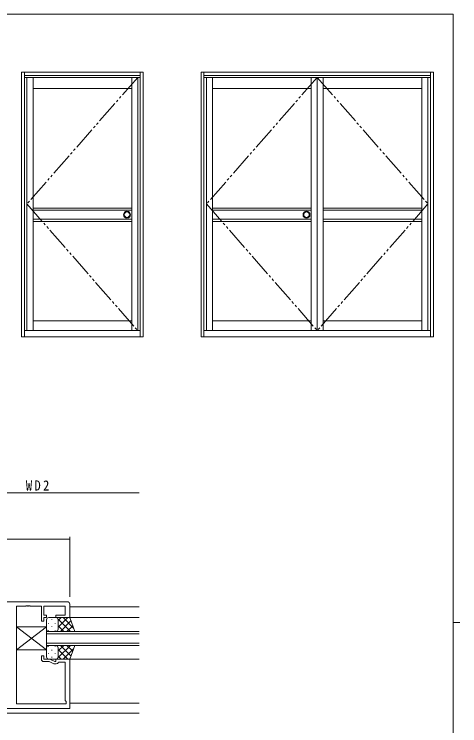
# Model space of a CAD drawing. Units: millimetres on the paper. Extents: x -397 to 397, y -282 to 282.
# Drawn here: x 186.6 to 378.9, y -27.7 to 279.3 of the extents above; entities that cross this region are included whole.
import ezdxf

# ---------------------------------------------------------------- set-up
doc = ezdxf.new("R2010")
doc.units = ezdxf.units.MM
doc.linetypes.add('USER3', pattern=[15, 10, -1, 1, -1, 1, -1])
for name, color, linetype, lineweight in [('0-1_YKK_ZWAK', 7, 'Continuous', 18), ('0-3_YKK_11', 7, 'Continuous', 18), ('0-4_YKK_12', 2, 'Continuous', 18), ('0-5_YKK_13', 4, 'Continuous', 18), ('0-6_YKK_D', 6, 'Continuous', 18), ('0-7_YKK_A1', 4, 'Continuous', 18)]:
    doc.layers.add(name, color=color, linetype=linetype, lineweight=lineweight)
doc.styles.add('ＭＳ ゴシック', font='')
doc.styles.get('ＭＳ ゴシック').set_extended_font_data('MS Gothic')

msp = doc.modelspace()

# ---------------------------------------------------------------- linework, layer by layer
at = {"layer": '0-1_YKK_ZWAK'}
for p, q in [((376.092, 279.312), (-393.908, 279.312)), ((376.092, 279.312), (376.092, -245.688)), ((376.092, 16.812), (378.892, 16.812))]:
    msp.add_line(p, q, dxfattribs=at)
at = {"layer": '0-3_YKK_11'}
for p, q in [((209.516, 25.779), (160.516, 25.779)), ((210.516, 18.979), (210.516, 24.779)), ((187.516, 23.849), (191.557, 23.849)), ((187.516, -18.291), (187.516, 23.849)), ((191.557, 23.849), (191.741, 23.969)), ((191.741, 23.969), (192.291, 23.969)), ((192.291, 23.969), (192.474, 23.849)), ((192.474, 23.849), (192.557, 23.849)), ((192.557, 23.849), (192.741, 23.969)), ((192.741, 23.969), (193.291, 23.969)), ((193.291, 23.969), (193.474, 23.849)), ((193.474, 23.849), (198.316, 23.849)), ((198.316, 23.849), (198.316, 17.479)), ((199.316, 23.849), (208.586, 23.849)), ((199.316, 19.979), (199.316, 23.849)), ((208.586, 23.849), (208.586, 19.979)), ((200.516, 19.979), (199.316, 19.979)), ((199.316, 18.979), (200.516, 18.979)), ((199.316, 17.479), (199.316, 18.979)), ((200.516, 18.979), (200.516, 19.979)), ((204.516, 19.979), (204.516, 18.979)), ((208.586, 19.979), (204.516, 19.979)), ((204.516, 18.979), (210.516, 18.979)), ((198.316, 17.479), (199.316, 17.479)), ((198.316, 2.479), (198.316, 0.979)), ((199.316, 2.479), (198.316, 2.479)), ((199.316, 0.979), (199.316, 2.479)), ((201.871, 0.979), (199.316, 0.979)), ((204.016, -0.021), (201.871, 0.979)), ((204.516, 0.979), (204.516, -0.021)), ((210.516, 0.979), (204.516, 0.979)), ((210.516, -20.221), (210.516, 0.979)), ((199.316, -0.021), (201.649, -0.021)), ((201.649, -0.021), (203.593, -0.927)), ((204.516, -0.021), (204.016, -0.021)), ((204.016, -1.021), (204.676, -1.021)), ((205.542, -0.521), (205.716, -0.221)), ((205.716, -0.221), (208.586, -0.221)), ((208.586, -0.221), (208.586, -16.791)), ((209.016, -18.291), (187.516, -18.291)), ((208.586, -16.791), (209.016, -17.221)), ((209.016, -17.221), (209.016, -18.291)), ((155.516, -20.221), (210.516, -20.221))]:
    msp.add_line(p, q, dxfattribs=at)
for centre, start, end in [((209.516, 24.779), 0.00001, 89.99999), ((199.316, 0.979), 180.00001, 269.99999), ((204.016, -0.021), 245.00003, 270.00001), ((204.676, -0.021), 270, 330.00002)]:
    msp.add_arc(centre, 1, start, end, dxfattribs=at)
at = {"layer": '0-4_YKK_12'}
for p, q in [((210.516, 23.579), (240.516, 23.579)), ((240.516, 18.979), (210.516, 18.979)), ((200.516, 6.979), (200.516, 12.979)), ((200.516, 12.979), (240.516, 12.979)), ((240.516, 11.979), (200.516, 11.979)), ((200.516, 7.979), (240.516, 7.979)), ((240.516, 6.979), (200.516, 6.979)), ((240.516, 0.979), (210.516, 0.979)), ((210.516, -18.021), (240.516, -18.021)), ((240.516, -22.221), (155.516, -22.221))]:
    msp.add_line(p, q, dxfattribs=at)
at = {"layer": '0-5_YKK_13'}
for p, q in [((204.516, 18.979), (201.516, 18.979)), ((210.516, 18.979), (204.516, 18.979)), ((204.778, 18.979), (204.829, 18.929)), ((205.516, 17.651), (206.844, 18.979)), ((205.516, 14.822), (209.673, 18.979)), ((207.607, 18.979), (212.132, 14.455)), ((210.435, 18.979), (210.56, 18.855)), ((212.658, 12.979), (210.516, 18.979)), ((200.516, 13.979), (200.516, 17.979)), ((201.351, 16.361), (201.351, 16.561)), ((202.766, 17.976), (202.766, 18.176)), ((204.181, 16.361), (204.181, 16.561)), ((205.465, 18.293), (210.778, 12.979)), ((205.516, 13.979), (205.516, 17.979)), ((205.516, 17.979), (205.516, 13.979)), ((205.516, 15.414), (207.95, 12.979)), ((206.501, 12.979), (211.038, 17.516)), ((209.33, 12.979), (211.782, 15.432)), ((187.516, 14.979), (200.516, 14.979)), ((187.516, 14.979), (187.516, 4.979)), ((200.516, 4.979), (187.516, 14.979)), ((187.516, 4.979), (200.516, 14.979)), ((200.516, 14.979), (200.516, 4.979)), ((201.351, 13.393), (201.351, 13.531)), ((204.516, 12.979), (201.516, 12.979)), ((202.766, 14.946), (202.766, 15.146)), ((204.181, 13.379), (204.181, 13.531)), ((212.658, 12.979), (204.516, 12.979)), ((204.704, 13.397), (204.722, 13.379)), ((201.351, 6.566), (201.351, 6.428)), ((204.516, 6.979), (201.516, 6.979)), ((204.181, 6.579), (204.181, 6.428)), ((212.658, 6.979), (204.516, 6.979)), ((204.704, 6.562), (204.722, 6.579)), ((205.465, 1.666), (210.778, 6.979)), ((205.516, 4.545), (207.95, 6.979)), ((206.501, 6.979), (211.038, 2.443)), ((209.33, 6.979), (211.782, 4.527)), ((212.658, 6.979), (210.516, 0.979)), ((187.516, 4.979), (200.516, 4.979)), ((200.516, 5.979), (200.516, 1.979)), ((201.351, 3.598), (201.351, 3.398)), ((202.766, 5.013), (202.766, 4.813)), ((204.181, 3.598), (204.181, 3.398)), ((205.516, 5.979), (205.516, 1.979)), ((205.516, 1.979), (205.516, 5.579)), ((205.516, 5.137), (209.673, 0.979)), ((207.607, 0.979), (212.132, 5.504)), ((204.516, 0.979), (201.516, 0.979)), ((202.766, 1.983), (202.766, 1.783)), ((210.516, 0.979), (204.516, 0.979)), ((204.778, 0.979), (204.829, 1.03)), ((205.516, 2.308), (206.844, 0.979)), ((210.435, 0.979), (210.56, 1.104))]:
    msp.add_line(p, q, dxfattribs=at)
for centre, start, end in [((201.516, 17.979), 90, 180), ((204.516, 17.979), 0, 90), ((204.516, 17.979), 0, 89.9999), ((201.516, 13.979), 180, 270), ((204.516, 13.979), 270, 0), ((201.516, 5.979), 90, 180), ((204.516, 5.979), 0, 90), ((201.516, 1.979), 180, 270), ((204.516, 1.979), 270, 0), ((204.516, 1.979), 270.0001, 0)]:
    msp.add_arc(centre, 1, start, end, dxfattribs=at)
at = {"layer": '0-6_YKK_D'}
for p, q in [((153.516, 72.779), (240.516, 72.779)), ((151.516, 52.779), (210.516, 52.779)), ((210.516, 27.854), (210.516, 53.779))]:
    msp.add_line(p, q, dxfattribs=at)
for start, end in [(0, 180), (180, 0)]:
    msp.add_arc((210.516, 52.779), 0.106, start, end, dxfattribs=at)
at = {"layer": '0-7_YKK_A1'}
for p, q in [((189.716, 254.312), (189.716, 140.062)), ((190.966, 254.312), (190.966, 140.062)), ((190.966, 252.812), (240.966, 252.812)), ((190.966, 252.062), (240.966, 252.062)), ((192.066, 252.062), (192.066, 142.812)), ((194.666, 252.062), (194.666, 142.812)), ((237.266, 252.062), (237.266, 142.812)), ((239.866, 252.062), (239.866, 142.812)), ((240.966, 254.312), (240.966, 140.062)), ((267.216, 254.312), (367.516, 254.312)), ((267.216, 254.312), (267.216, 140.062)), ((268.466, 254.312), (268.466, 140.062)), ((268.466, 252.812), (366.266, 252.812)), ((268.466, 252.062), (366.266, 252.062)), ((269.566, 252.062), (269.566, 142.812)), ((272.166, 252.062), (272.166, 142.812)), ((314.766, 252.062), (314.766, 142.812)), ((317.366, 252.062), (317.366, 142.812)), ((319.966, 252.062), (319.966, 142.812)), ((362.566, 252.062), (362.566, 142.812)), ((365.166, 252.062), (365.166, 142.812)), ((366.266, 254.312), (366.266, 140.062)), ((367.516, 254.312), (367.516, 140.062)), ((194.666, 247.237), (237.266, 247.237)), ((272.166, 247.237), (314.766, 247.237)), ((362.566, 247.237), (319.966, 247.237)), ((237.266, 195.687), (194.666, 195.687)), ((237.266, 194.787), (194.666, 194.787)), ((314.766, 195.687), (272.166, 195.687)), ((314.766, 194.787), (272.166, 194.787)), ((319.966, 195.687), (362.566, 195.687)), ((319.966, 194.787), (362.566, 194.787)), ((237.266, 190.837), (194.666, 190.837)), ((314.766, 190.837), (272.166, 190.837)), ((319.966, 190.837), (362.566, 190.837)), ((237.266, 189.937), (194.666, 189.937)), ((314.766, 189.937), (272.166, 189.937)), ((319.966, 189.937), (362.566, 189.937)), ((194.666, 146.962), (237.266, 146.962)), ((272.166, 146.962), (314.766, 146.962)), ((362.566, 146.962), (319.966, 146.962)), ((190.966, 142.812), (240.966, 142.812)), ((268.466, 142.812), (366.266, 142.812)), ((189.716, 140.062), (242.216, 140.062)), ((267.216, 140.062), (367.516, 140.062))]:
    msp.add_line(p, q, dxfattribs=at)
at = {"layer": '0-7_YKK_A1', "linetype": 'USER3'}
for p, q in [((239.866, 252.062), (192.066, 197.437)), ((317.366, 252.062), (269.566, 197.437)), ((317.366, 252.062), (365.166, 197.437)), ((192.066, 197.437), (239.866, 142.812)), ((269.566, 197.437), (317.366, 142.812)), ((365.166, 197.437), (317.366, 142.812))]:
    msp.add_line(p, q, dxfattribs=at)
at = {"layer": '0-7_YKK_A1'}
msp.add_lwpolyline([(189.716, 254.312), (242.216, 254.312), (242.216, 140.062)], dxfattribs=at)
for centre, radius in [((235.231, 192.812), 1.5), ((235.231, 192.812), 1.2), ((312.731, 192.812), 1.5), ((312.731, 192.812), 1.2)]:
    msp.add_circle(centre, radius, dxfattribs=at)

# ---------------------------------------------------------------- texts
at = {"layer": '0-6_YKK_D', "color": 7, "insert": (191.576, 73.779), "char_height": 4.399, "attachment_point": 7, "style": 'ＭＳ ゴシック'}
msp.add_mtext('\\T1.38;\\W0.9;WD2', dxfattribs=at)

doc.saveas('drawing.dxf')
